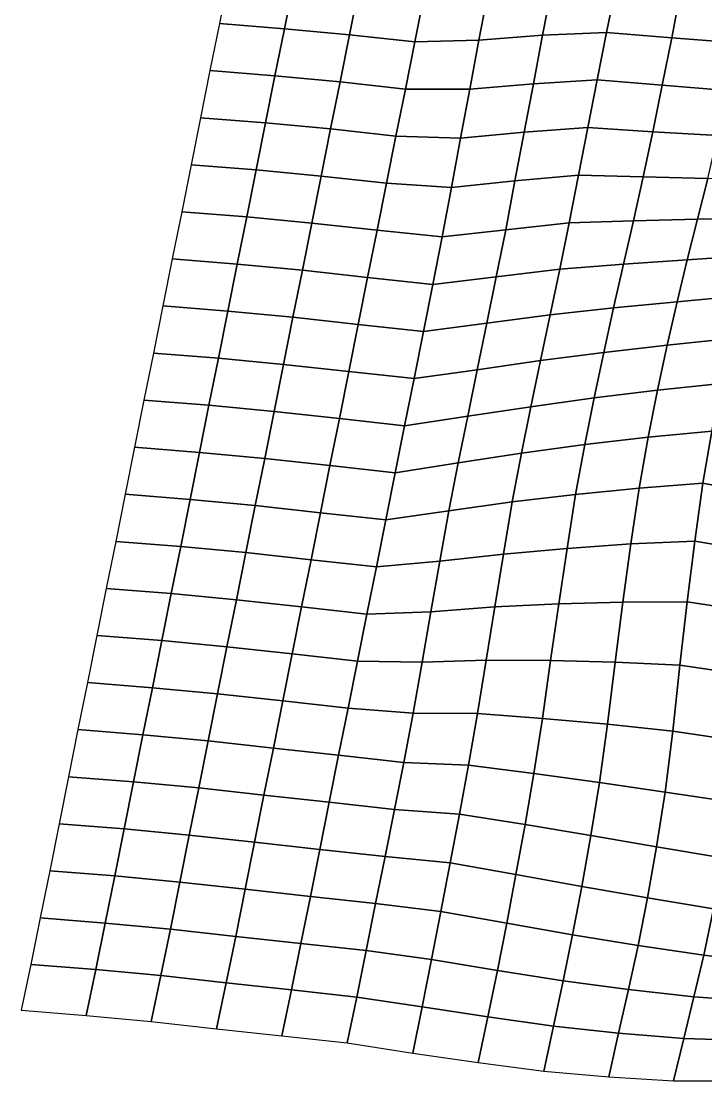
# Model space of a CAD drawing. Header units: metres. Extents: x -7.7 to 4.4, y -0.6 to 4.9.
# Drawn here: x -7.662 to -6.116, y 0.475 to 2.867 of the extents above; entities that cross this region are included whole.
import ezdxf

# ---------------------------------------------------------------- set-up
doc = ezdxf.new("R2010")
doc.units = ezdxf.units.M

msp = doc.modelspace()

# ---------------------------------------------------------------- linework, layer by layer
at = {"layer": 'C1'}
for points in [[(-7.19366, 2.96842, -8.72516), (-7.21494, 2.86206, -8.62366), (-7.06814, 2.8505, -8.60415), (-7.04684, 2.95675, -8.70575)], [(-7.04684, 2.95675, -8.70575), (-7.06814, 2.8505, -8.60415), (-6.92105, 2.83664, -8.58671), (-6.89976, 2.94289, -8.6883)], [(-6.60789, 2.93362, -8.63686), (-6.62887, 2.82484, -8.53753), (-6.48487, 2.83569, -8.4979), (-6.46376, 2.94337, -8.59821)], [(-6.46376, 2.94337, -8.59821), (-6.48487, 2.83569, -8.4979), (-6.34034, 2.84226, -8.46212), (-6.31903, 2.9484, -8.56381)], [(-6.31903, 2.9484, -8.56381), (-6.34034, 2.84226, -8.46212), (-6.19346, 2.83005, -8.4432), (-6.17251, 2.93904, -8.54233)], [(-6.89976, 2.94289, -8.6883), (-6.92105, 2.83664, -8.58671), (-6.77367, 2.82047, -8.57134), (-6.75238, 2.92672, -8.67293)], [(-6.75238, 2.92672, -8.67293), (-6.77367, 2.82047, -8.57134), (-6.62887, 2.82484, -8.53753), (-6.60789, 2.93362, -8.63686)], [(-6.17251, 2.93904, -8.54233), (-6.19346, 2.83005, -8.4432), (-6.04667, 2.8186, -8.42359), (-6.02607, 2.93034, -8.52025)], [(-7.21494, 2.86206, -8.62366), (-7.23623, 2.75581, -8.52207), (-7.08942, 2.74414, -8.50265), (-7.06814, 2.8505, -8.60415)], [(-7.06814, 2.8505, -8.60415), (-7.08942, 2.74414, -8.50265), (-6.94233, 2.73028, -8.48521), (-6.92105, 2.83664, -8.58671)], [(-6.92105, 2.83664, -8.58671), (-6.94233, 2.73028, -8.48521), (-6.79497, 2.71422, -8.46974), (-6.77367, 2.82047, -8.57134)], [(-6.77367, 2.82047, -8.57134), (-6.79497, 2.71422, -8.46974), (-6.64961, 2.71419, -8.43988), (-6.62887, 2.82484, -8.53753)], [(-6.62887, 2.82484, -8.53753), (-6.64961, 2.71419, -8.43988), (-6.50577, 2.72626, -8.39917), (-6.48487, 2.83569, -8.4979)], [(-6.48487, 2.83569, -8.4979), (-6.50577, 2.72626, -8.39917), (-6.36151, 2.73502, -8.36141), (-6.34034, 2.84226, -8.46212)], [(-6.34034, 2.84226, -8.46212), (-6.36151, 2.73502, -8.36141), (-6.21461, 2.7227, -8.34259), (-6.19346, 2.83005, -8.4432)], [(-6.19346, 2.83005, -8.4432), (-6.21461, 2.7227, -8.34259), (-6.06783, 2.71125, -8.32298), (-6.04667, 2.8186, -8.42359)], [(-7.23623, 2.75581, -8.52207), (-7.25751, 2.64945, -8.42057), (-7.11071, 2.63789, -8.40106), (-7.08942, 2.74414, -8.50265)], [(-7.08942, 2.74414, -8.50265), (-7.11071, 2.63789, -8.40106), (-6.96362, 2.62403, -8.38362), (-6.94233, 2.73028, -8.48521)], [(-6.94233, 2.73028, -8.48521), (-6.96362, 2.62403, -8.38362), (-6.81625, 2.60786, -8.36825), (-6.79497, 2.71422, -8.46974)], [(-6.50577, 2.72626, -8.39917), (-6.52663, 2.6166, -8.30063), (-6.38265, 2.62756, -8.2609), (-6.36151, 2.73502, -8.36141)], [(-6.36151, 2.73502, -8.36141), (-6.38265, 2.62756, -8.2609), (-6.23609, 2.61787, -8.23971), (-6.21461, 2.7227, -8.34259)], [(-6.79497, 2.71422, -8.46974), (-6.81625, 2.60786, -8.36825), (-6.67031, 2.60322, -8.34252), (-6.64961, 2.71419, -8.43988)], [(-6.64961, 2.71419, -8.43988), (-6.67031, 2.60322, -8.34252), (-6.52663, 2.6166, -8.30063), (-6.50577, 2.72626, -8.39917)], [(-6.21461, 2.7227, -8.34259), (-6.23609, 2.61787, -8.23971), (-6.08962, 2.60895, -8.21783), (-6.06783, 2.71125, -8.32298)], [(-7.25751, 2.64945, -8.42057), (-7.2788, 2.5432, -8.31898), (-7.132, 2.53164, -8.29946), (-7.11071, 2.63789, -8.40106)], [(-7.11071, 2.63789, -8.40106), (-7.132, 2.53164, -8.29946), (-6.98492, 2.51778, -8.28202), (-6.96362, 2.62403, -8.38362)], [(-6.96362, 2.62403, -8.38362), (-6.98492, 2.51778, -8.28202), (-6.83754, 2.5016, -8.26665), (-6.81625, 2.60786, -8.36825)], [(-6.67031, 2.60322, -8.34252), (-6.69099, 2.49202, -8.24536), (-6.54747, 2.50672, -8.20229), (-6.52663, 2.6166, -8.30063)], [(-6.52663, 2.6166, -8.30063), (-6.54747, 2.50672, -8.20229), (-6.40377, 2.51989, -8.16059), (-6.38265, 2.62756, -8.2609)], [(-6.38265, 2.62756, -8.2609), (-6.40377, 2.51989, -8.16059), (-6.2579, 2.5158, -8.13437), (-6.23609, 2.61787, -8.23971)], [(-6.23609, 2.61787, -8.23971), (-6.2579, 2.5158, -8.13437), (-6.11206, 2.51193, -8.10796), (-6.08962, 2.60895, -8.21783)], [(-6.81625, 2.60786, -8.36825), (-6.83754, 2.5016, -8.26665), (-6.69099, 2.49202, -8.24536), (-6.67031, 2.60322, -8.34252)], [(-7.2788, 2.5432, -8.31898), (-7.30008, 2.43684, -8.21748), (-7.15328, 2.42528, -8.19797), (-7.132, 2.53164, -8.29946)], [(-7.132, 2.53164, -8.29946), (-7.15328, 2.42528, -8.19797), (-7.0062, 2.41141, -8.18053), (-6.98492, 2.51778, -8.28202)], [(-6.98492, 2.51778, -8.28202), (-7.0062, 2.41141, -8.18053), (-6.85882, 2.39524, -8.16515), (-6.83754, 2.5016, -8.26665)], [(-6.54747, 2.50672, -8.20229), (-6.56829, 2.39663, -8.10414), (-6.42488, 2.41221, -8.06028), (-6.40377, 2.51989, -8.16059)], [(-6.40377, 2.51989, -8.16059), (-6.42488, 2.41221, -8.06028), (-6.28005, 2.41636, -8.02666), (-6.2579, 2.5158, -8.13437)], [(-6.2579, 2.5158, -8.13437), (-6.28005, 2.41636, -8.02666), (-6.13517, 2.42018, -7.99335), (-6.11206, 2.51193, -8.10796)], [(-6.83754, 2.5016, -8.26665), (-6.85882, 2.39524, -8.16515), (-6.71164, 2.38061, -8.1484), (-6.69099, 2.49202, -8.24536)], [(-6.69099, 2.49202, -8.24536), (-6.71164, 2.38061, -8.1484), (-6.56829, 2.39663, -8.10414), (-6.54747, 2.50672, -8.20229)], [(-6.11206, 2.51193, -8.10796), (-6.13517, 2.42018, -7.99335), (-5.99025, 2.42368, -7.96033), (-5.96573, 2.50411, -8.08509)], [(-7.30008, 2.43684, -8.21748), (-7.32137, 2.33058, -8.11588), (-7.17458, 2.31903, -8.09637), (-7.15328, 2.42528, -8.19797)], [(-7.15328, 2.42528, -8.19797), (-7.17458, 2.31903, -8.09637), (-7.02749, 2.30516, -8.07893), (-7.0062, 2.41141, -8.18053)], [(-6.28005, 2.41636, -8.02666), (-6.3024, 2.31857, -7.91748), (-6.15826, 2.32832, -7.87883), (-6.13517, 2.42018, -7.99335)], [(-6.13517, 2.42018, -7.99335), (-6.15826, 2.32832, -7.87883), (-6.01412, 2.33797, -7.84029), (-5.99025, 2.42368, -7.96033)], [(-7.0062, 2.41141, -8.18053), (-7.02749, 2.30516, -8.07893), (-6.88011, 2.28899, -8.06356), (-6.85882, 2.39524, -8.16515)], [(-6.85882, 2.39524, -8.16515), (-6.88011, 2.28899, -8.06356), (-6.73274, 2.27282, -8.04819), (-6.71164, 2.38061, -8.1484)], [(-6.71164, 2.38061, -8.1484), (-6.73274, 2.27282, -8.04819), (-6.58955, 2.29016, -8.00274), (-6.56829, 2.39663, -8.10414)], [(-6.56829, 2.39663, -8.10414), (-6.58955, 2.29016, -8.00274), (-6.44641, 2.30782, -7.957), (-6.42488, 2.41221, -8.06028)], [(-6.42488, 2.41221, -8.06028), (-6.44641, 2.30782, -7.957), (-6.3024, 2.31857, -7.91748), (-6.28005, 2.41636, -8.02666)], [(-7.32137, 2.33058, -8.11588), (-7.34267, 2.22433, -8.01429), (-7.19586, 2.21267, -7.99488), (-7.17458, 2.31903, -8.09637)], [(-6.3024, 2.31857, -7.91748), (-6.32467, 2.22012, -7.80888), (-6.18105, 2.23405, -7.76649), (-6.15826, 2.32832, -7.87883)], [(-6.15826, 2.32832, -7.87883), (-6.18105, 2.23405, -7.76649), (-6.03732, 2.24699, -7.72499), (-6.01412, 2.33797, -7.84029)], [(-7.17458, 2.31903, -8.09637), (-7.19586, 2.21267, -7.99488), (-7.04877, 2.1988, -7.97743), (-7.02749, 2.30516, -8.07893)], [(-7.02749, 2.30516, -8.07893), (-7.04877, 2.1988, -7.97743), (-6.90139, 2.18263, -7.96206), (-6.88011, 2.28899, -8.06356)], [(-6.58955, 2.29016, -8.00274), (-6.61101, 2.18522, -7.89997), (-6.46807, 2.20454, -7.85275), (-6.44641, 2.30782, -7.957)], [(-6.44641, 2.30782, -7.957), (-6.46807, 2.20454, -7.85275), (-6.32467, 2.22012, -7.80888), (-6.3024, 2.31857, -7.91748)], [(-6.88011, 2.28899, -8.06356), (-6.90139, 2.18263, -7.96206), (-6.75403, 2.16657, -7.94659), (-6.73274, 2.27282, -8.04819)], [(-6.73274, 2.27282, -8.04819), (-6.75403, 2.16657, -7.94659), (-6.61101, 2.18522, -7.89997), (-6.58955, 2.29016, -8.00274)], [(-6.32467, 2.22012, -7.80888), (-6.34666, 2.11947, -7.70226), (-6.20338, 2.13603, -7.6575), (-6.18105, 2.23405, -7.76649)], [(-6.18105, 2.23405, -7.76649), (-6.20338, 2.13603, -7.6575), (-6.05985, 2.15062, -7.61452), (-6.03732, 2.24699, -7.72499)], [(-7.34267, 2.22433, -8.01429), (-7.36395, 2.11797, -7.91279), (-7.21715, 2.10642, -7.89328), (-7.19586, 2.21267, -7.99488)], [(-7.19586, 2.21267, -7.99488), (-7.21715, 2.10642, -7.89328), (-7.07006, 2.09255, -7.87584), (-7.04877, 2.1988, -7.97743)], [(-6.61101, 2.18522, -7.89997), (-6.63248, 2.0804, -7.79709), (-6.48969, 2.10092, -7.74878), (-6.46807, 2.20454, -7.85275)], [(-6.46807, 2.20454, -7.85275), (-6.48969, 2.10092, -7.74878), (-6.34666, 2.11947, -7.70226), (-6.32467, 2.22012, -7.80888)], [(-7.04877, 2.1988, -7.97743), (-7.07006, 2.09255, -7.87584), (-6.92268, 2.07638, -7.86047), (-6.90139, 2.18263, -7.96206)], [(-6.90139, 2.18263, -7.96206), (-6.92268, 2.07638, -7.86047), (-6.77531, 2.06021, -7.8451), (-6.75403, 2.16657, -7.94659)], [(-6.75403, 2.16657, -7.94659), (-6.77531, 2.06021, -7.8451), (-6.63248, 2.0804, -7.79709), (-6.61101, 2.18522, -7.89997)], [(-6.34666, 2.11947, -7.70226), (-6.36839, 2.01673, -7.59751), (-6.22522, 2.03418, -7.55196), (-6.20338, 2.13603, -7.6575)], [(-6.20338, 2.13603, -7.6575), (-6.22522, 2.03418, -7.55196), (-6.08173, 2.0491, -7.50869), (-6.05985, 2.15062, -7.61452)], [(-7.36395, 2.11797, -7.91279), (-7.38524, 2.01172, -7.8112), (-7.23843, 2.00006, -7.79178), (-7.21715, 2.10642, -7.89328)], [(-7.21715, 2.10642, -7.89328), (-7.23843, 2.00006, -7.79178), (-7.09134, 1.98619, -7.77434), (-7.07006, 2.09255, -7.87584)], [(-6.48969, 2.10092, -7.74878), (-6.51126, 1.99687, -7.64522), (-6.36839, 2.01673, -7.59751), (-6.34666, 2.11947, -7.70226)], [(-7.07006, 2.09255, -7.87584), (-7.09134, 1.98619, -7.77434), (-6.94398, 1.97013, -7.75887), (-6.92268, 2.07638, -7.86047)], [(-6.63248, 2.0804, -7.79709), (-6.65394, 1.97547, -7.69431), (-6.51126, 1.99687, -7.64522), (-6.48969, 2.10092, -7.74878)], [(-6.92268, 2.07638, -7.86047), (-6.94398, 1.97013, -7.75887), (-6.7966, 1.95396, -7.7435), (-6.77531, 2.06021, -7.8451)], [(-6.77531, 2.06021, -7.8451), (-6.7966, 1.95396, -7.7435), (-6.65394, 1.97547, -7.69431), (-6.63248, 2.0804, -7.79709)], [(-6.36839, 2.01673, -7.59751), (-6.38982, 1.91158, -7.49492), (-6.24656, 1.92826, -7.45007), (-6.22522, 2.03418, -7.55196)], [(-6.22522, 2.03418, -7.55196), (-6.24656, 1.92826, -7.45007), (-6.10292, 1.94197, -7.40788), (-6.08173, 2.0491, -7.50869)], [(-7.38524, 2.01172, -7.8112), (-7.40652, 1.90536, -7.7097), (-7.25972, 1.8938, -7.69019), (-7.23843, 2.00006, -7.79178)], [(-6.51126, 1.99687, -7.64522), (-6.53275, 1.89216, -7.54224), (-6.38982, 1.91158, -7.49492), (-6.36839, 2.01673, -7.59751)], [(-7.23843, 2.00006, -7.79178), (-7.25972, 1.8938, -7.69019), (-7.11263, 1.87994, -7.67275), (-7.09134, 1.98619, -7.77434)], [(-7.09134, 1.98619, -7.77434), (-7.11263, 1.87994, -7.67275), (-6.96526, 1.86377, -7.65738), (-6.94398, 1.97013, -7.75887)], [(-6.65394, 1.97547, -7.69431), (-6.67538, 1.87043, -7.59163), (-6.53275, 1.89216, -7.54224), (-6.51126, 1.99687, -7.64522)], [(-6.94398, 1.97013, -7.75887), (-6.96526, 1.86377, -7.65738), (-6.81788, 1.8476, -7.642), (-6.7966, 1.95396, -7.7435)], [(-6.7966, 1.95396, -7.7435), (-6.81788, 1.8476, -7.642), (-6.67538, 1.87043, -7.59163), (-6.65394, 1.97547, -7.69431)], [(-6.24656, 1.92826, -7.45007), (-6.26674, 1.81311, -7.35646), (-6.12275, 1.82407, -7.31674), (-6.10292, 1.94197, -7.40788)], [(-6.10292, 1.94197, -7.40788), (-6.12275, 1.82407, -7.31674), (-5.97381, 1.79538, -7.31261), (-5.95406, 1.91393, -7.40316)], [(-6.38982, 1.91158, -7.49492), (-6.41031, 1.79885, -7.39915), (-6.26674, 1.81311, -7.35646), (-6.24656, 1.92826, -7.45007)], [(-7.40652, 1.90536, -7.7097), (-7.42781, 1.79911, -7.60811), (-7.28101, 1.78755, -7.58859), (-7.25972, 1.8938, -7.69019)], [(-7.25972, 1.8938, -7.69019), (-7.28101, 1.78755, -7.58859), (-7.13391, 1.77358, -7.57125), (-7.11263, 1.87994, -7.67275)], [(-6.67538, 1.87043, -7.59163), (-6.69639, 1.76187, -7.49211), (-6.55352, 1.78173, -7.44439), (-6.53275, 1.89216, -7.54224)], [(-6.53275, 1.89216, -7.54224), (-6.55352, 1.78173, -7.44439), (-6.41031, 1.79885, -7.39915), (-6.38982, 1.91158, -7.49492)], [(-7.11263, 1.87994, -7.67275), (-7.13391, 1.77358, -7.57125), (-6.98655, 1.75752, -7.55578), (-6.96526, 1.86377, -7.65738)], [(-6.81788, 1.8476, -7.642), (-6.83917, 1.74135, -7.54041), (-6.69639, 1.76187, -7.49211), (-6.67538, 1.87043, -7.59163)], [(-6.96526, 1.86377, -7.65738), (-6.98655, 1.75752, -7.55578), (-6.83917, 1.74135, -7.54041), (-6.81788, 1.8476, -7.642)], [(-6.26674, 1.81311, -7.35646), (-6.28554, 1.68697, -7.27272), (-6.14101, 1.69354, -7.23693), (-6.12275, 1.82407, -7.31674)], [(-6.12275, 1.82407, -7.31674), (-6.14101, 1.69354, -7.23693), (-5.99249, 1.66825, -7.22975), (-5.97381, 1.79538, -7.31261)], [(-7.42781, 1.79911, -7.60811), (-7.44909, 1.69275, -7.50661), (-7.30229, 1.68119, -7.4871), (-7.28101, 1.78755, -7.58859)], [(-6.55352, 1.78173, -7.44439), (-6.57338, 1.66405, -7.35305), (-6.42965, 1.677, -7.31155), (-6.41031, 1.79885, -7.39915)], [(-6.41031, 1.79885, -7.39915), (-6.42965, 1.677, -7.31155), (-6.28554, 1.68697, -7.27272), (-6.26674, 1.81311, -7.35646)], [(-7.28101, 1.78755, -7.58859), (-7.30229, 1.68119, -7.4871), (-7.15521, 1.66733, -7.46966), (-7.13391, 1.77358, -7.57125)], [(-7.13391, 1.77358, -7.57125), (-7.15521, 1.66733, -7.46966), (-7.00783, 1.65116, -7.45428), (-6.98655, 1.75752, -7.55578)], [(-6.69639, 1.76187, -7.49211), (-6.71673, 1.64804, -7.39731), (-6.57338, 1.66405, -7.35305), (-6.55352, 1.78173, -7.44439)], [(-6.98655, 1.75752, -7.55578), (-7.00783, 1.65116, -7.45428), (-6.86045, 1.63499, -7.43891), (-6.83917, 1.74135, -7.54041)], [(-6.83917, 1.74135, -7.54041), (-6.86045, 1.63499, -7.43891), (-6.71673, 1.64804, -7.39731), (-6.69639, 1.76187, -7.49211)], [(-7.44909, 1.69275, -7.50661), (-7.47039, 1.5865, -7.40501), (-7.32359, 1.57494, -7.3855), (-7.30229, 1.68119, -7.4871)], [(-7.30229, 1.68119, -7.4871), (-7.32359, 1.57494, -7.3855), (-7.1765, 1.56108, -7.36806), (-7.15521, 1.66733, -7.46966)], [(-6.57338, 1.66405, -7.35305), (-6.59307, 1.54495, -7.26299), (-6.44856, 1.55174, -7.22702), (-6.42965, 1.677, -7.31155)], [(-6.42965, 1.677, -7.31155), (-6.44856, 1.55174, -7.22702), (-6.3037, 1.55567, -7.1936), (-6.28554, 1.68697, -7.27272)], [(-6.28554, 1.68697, -7.27272), (-6.3037, 1.55567, -7.1936), (-6.15844, 1.55642, -7.16305), (-6.14101, 1.69354, -7.23693)], [(-6.14101, 1.69354, -7.23693), (-6.15844, 1.55642, -7.16305), (-6.01023, 1.53355, -7.15369), (-5.99249, 1.66825, -7.22975)], [(-7.15521, 1.66733, -7.46966), (-7.1765, 1.56108, -7.36806), (-7.02912, 1.54491, -7.35269), (-7.00783, 1.65116, -7.45428)], [(-7.00783, 1.65116, -7.45428), (-7.02912, 1.54491, -7.35269), (-6.88175, 1.52874, -7.33732), (-6.86045, 1.63499, -7.43891)], [(-6.71673, 1.64804, -7.39731), (-6.73705, 1.53399, -7.30272), (-6.59307, 1.54495, -7.26299), (-6.57338, 1.66405, -7.35305)], [(-6.86045, 1.63499, -7.43891), (-6.88175, 1.52874, -7.33732), (-6.73705, 1.53399, -7.30272), (-6.71673, 1.64804, -7.39731)], [(-7.47039, 1.5865, -7.40501), (-7.49168, 1.48025, -7.30342), (-7.34487, 1.46858, -7.28401), (-7.32359, 1.57494, -7.3855)], [(-7.32359, 1.57494, -7.3855), (-7.34487, 1.46858, -7.28401), (-7.19778, 1.45472, -7.26656), (-7.1765, 1.56108, -7.36806)], [(-7.1765, 1.56108, -7.36806), (-7.19778, 1.45472, -7.26656), (-7.0504, 1.43855, -7.25119), (-7.02912, 1.54491, -7.35269)], [(-6.44856, 1.55174, -7.22702), (-6.46712, 1.42363, -7.14504), (-6.32129, 1.41976, -7.11863), (-6.3037, 1.55567, -7.1936)], [(-6.3037, 1.55567, -7.1936), (-6.32129, 1.41976, -7.11863), (-6.17509, 1.41304, -7.09478), (-6.15844, 1.55642, -7.16305)], [(-6.15844, 1.55642, -7.16305), (-6.17509, 1.41304, -7.09478), (-6.02703, 1.39137, -7.08434), (-6.01023, 1.53355, -7.15369)], [(-7.02912, 1.54491, -7.35269), (-7.0504, 1.43855, -7.25119), (-6.90304, 1.42248, -7.23572), (-6.88175, 1.52874, -7.33732)], [(-6.88175, 1.52874, -7.33732), (-6.90304, 1.42248, -7.23572), (-6.75733, 1.41961, -7.20842), (-6.73705, 1.53399, -7.30272)], [(-6.73705, 1.53399, -7.30272), (-6.75733, 1.41961, -7.20842), (-6.61263, 1.42486, -7.17382), (-6.59307, 1.54495, -7.26299)], [(-6.59307, 1.54495, -7.26299), (-6.61263, 1.42486, -7.17382), (-6.46712, 1.42363, -7.14504), (-6.44856, 1.55174, -7.22702)], [(-7.49168, 1.48025, -7.30342), (-7.51296, 1.37389, -7.20192), (-7.36616, 1.36233, -7.18241), (-7.34487, 1.46858, -7.28401)], [(-7.34487, 1.46858, -7.28401), (-7.36616, 1.36233, -7.18241), (-7.21907, 1.34847, -7.16497), (-7.19778, 1.45472, -7.26656)], [(-7.19778, 1.45472, -7.26656), (-7.21907, 1.34847, -7.16497), (-7.0717, 1.33229, -7.1496), (-7.0504, 1.43855, -7.25119)], [(-7.0504, 1.43855, -7.25119), (-7.0717, 1.33229, -7.1496), (-6.92432, 1.31612, -7.13423), (-6.90304, 1.42248, -7.23572)], [(-6.90304, 1.42248, -7.23572), (-6.92432, 1.31612, -7.13423), (-6.77758, 1.30501, -7.11432), (-6.75733, 1.41961, -7.20842)], [(-6.75733, 1.41961, -7.20842), (-6.77758, 1.30501, -7.11432), (-6.63205, 1.30367, -7.08564), (-6.61263, 1.42486, -7.17382)], [(-6.61263, 1.42486, -7.17382), (-6.63205, 1.30367, -7.08564), (-6.48538, 1.2931, -7.06524), (-6.46712, 1.42363, -7.14504)], [(-6.46712, 1.42363, -7.14504), (-6.48538, 1.2931, -7.06524), (-6.33835, 1.27967, -7.0474), (-6.32129, 1.41976, -7.11863)], [(-6.32129, 1.41976, -7.11863), (-6.33835, 1.27967, -7.0474), (-6.19104, 1.26405, -7.03154), (-6.17509, 1.41304, -7.09478)], [(-6.17509, 1.41304, -7.09478), (-6.19104, 1.26405, -7.03154), (-6.043, 1.24261, -7.0209), (-6.02703, 1.39137, -7.08434)], [(-7.51296, 1.37389, -7.20192), (-7.53425, 1.26764, -7.10033), (-7.38744, 1.25597, -7.08091), (-7.36616, 1.36233, -7.18241)], [(-7.36616, 1.36233, -7.18241), (-7.38744, 1.25597, -7.08091), (-7.24035, 1.2421, -7.06347), (-7.21907, 1.34847, -7.16497)], [(-7.21907, 1.34847, -7.16497), (-7.24035, 1.2421, -7.06347), (-7.09298, 1.22593, -7.0481), (-7.0717, 1.33229, -7.1496)], [(-7.0717, 1.33229, -7.1496), (-7.09298, 1.22593, -7.0481), (-6.94561, 1.20987, -7.03263), (-6.92432, 1.31612, -7.13423)], [(-6.92432, 1.31612, -7.13423), (-6.94561, 1.20987, -7.03263), (-6.79824, 1.1937, -7.01726), (-6.77758, 1.30501, -7.11432)], [(-6.77758, 1.30501, -7.11432), (-6.79824, 1.1937, -7.01726), (-6.65206, 1.18709, -6.99331), (-6.63205, 1.30367, -7.08564)], [(-6.63205, 1.30367, -7.08564), (-6.65206, 1.18709, -6.99331), (-6.50442, 1.16883, -6.97981), (-6.48538, 1.2931, -7.06524)], [(-6.48538, 1.2931, -7.06524), (-6.50442, 1.16883, -6.97981), (-6.35651, 1.14837, -6.96829), (-6.33835, 1.27967, -7.0474)], [(-6.33835, 1.27967, -7.0474), (-6.35651, 1.14837, -6.96829), (-6.20843, 1.1266, -6.95794), (-6.19104, 1.26405, -7.03154)], [(-7.53425, 1.26764, -7.10033), (-7.55553, 1.16127, -6.99883), (-7.40873, 1.14972, -6.97932), (-7.38744, 1.25597, -7.08091)], [(-7.38744, 1.25597, -7.08091), (-7.40873, 1.14972, -6.97932), (-7.26164, 1.13585, -6.96188), (-7.24035, 1.2421, -7.06347)], [(-6.19104, 1.26405, -7.03154), (-6.20843, 1.1266, -6.95794), (-6.06033, 1.10461, -6.9478), (-6.043, 1.24261, -7.0209)], [(-7.24035, 1.2421, -7.06347), (-7.26164, 1.13585, -6.96188), (-7.11427, 1.11968, -6.94651), (-7.09298, 1.22593, -7.0481)], [(-7.09298, 1.22593, -7.0481), (-7.11427, 1.11968, -6.94651), (-6.96689, 1.10351, -6.93114), (-6.94561, 1.20987, -7.03263)], [(-6.94561, 1.20987, -7.03263), (-6.96689, 1.10351, -6.93114), (-6.81952, 1.08734, -6.91576), (-6.79824, 1.1937, -7.01726)], [(-6.79824, 1.1937, -7.01726), (-6.81952, 1.08734, -6.91576), (-6.67286, 1.07688, -6.89527), (-6.65206, 1.18709, -6.99331)], [(-6.65206, 1.18709, -6.99331), (-6.67286, 1.07688, -6.89527), (-6.52456, 1.05335, -6.8865), (-6.50442, 1.16883, -6.97981)], [(-7.55553, 1.16127, -6.99883), (-7.57682, 1.05502, -6.89724), (-7.43003, 1.04347, -6.87772), (-7.40873, 1.14972, -6.97932)], [(-7.40873, 1.14972, -6.97932), (-7.43003, 1.04347, -6.87772), (-7.28292, 1.02949, -6.86038), (-7.26164, 1.13585, -6.96188)], [(-6.50442, 1.16883, -6.97981), (-6.52456, 1.05335, -6.8865), (-6.37608, 1.02839, -6.87902), (-6.35651, 1.14837, -6.96829)], [(-7.26164, 1.13585, -6.96188), (-7.28292, 1.02949, -6.86038), (-7.13556, 1.01343, -6.84491), (-7.11427, 1.11968, -6.94651)], [(-6.35651, 1.14837, -6.96829), (-6.37608, 1.02839, -6.87902), (-6.22757, 1.0031, -6.87183), (-6.20843, 1.1266, -6.95794)], [(-6.20843, 1.1266, -6.95794), (-6.22757, 1.0031, -6.87183), (-6.07913, 0.97847, -6.86405), (-6.06033, 1.10461, -6.9478)], [(-7.11427, 1.11968, -6.94651), (-7.13556, 1.01343, -6.84491), (-6.98819, 0.99726, -6.82954), (-6.96689, 1.10351, -6.93114)], [(-6.96689, 1.10351, -6.93114), (-6.98819, 0.99726, -6.82954), (-6.84081, 0.98109, -6.81417), (-6.81952, 1.08734, -6.91576)], [(-6.81952, 1.08734, -6.91576), (-6.84081, 0.98109, -6.81417), (-6.69369, 0.96701, -6.79692), (-6.67286, 1.07688, -6.89527)], [(-6.67286, 1.07688, -6.89527), (-6.69369, 0.96701, -6.79692), (-6.54505, 0.94073, -6.79062), (-6.52456, 1.05335, -6.8865)], [(-7.57682, 1.05502, -6.89724), (-7.5981, 0.94866, -6.79574), (-7.4513, 0.93711, -6.77623), (-7.43003, 1.04347, -6.87772)], [(-6.52456, 1.05335, -6.8865), (-6.54505, 0.94073, -6.79062), (-6.39632, 0.91368, -6.78501), (-6.37608, 1.02839, -6.87902)], [(-7.43003, 1.04347, -6.87772), (-7.4513, 0.93711, -6.77623), (-7.30422, 0.92324, -6.75879), (-7.28292, 1.02949, -6.86038)], [(-7.28292, 1.02949, -6.86038), (-7.30422, 0.92324, -6.75879), (-7.15684, 0.90707, -6.74341), (-7.13556, 1.01343, -6.84491)], [(-7.13556, 1.01343, -6.84491), (-7.15684, 0.90707, -6.74341), (-7.00947, 0.8909, -6.72804), (-6.98819, 0.99726, -6.82954)], [(-6.37608, 1.02839, -6.87902), (-6.39632, 0.91368, -6.78501), (-6.24772, 0.88773, -6.77842), (-6.22757, 1.0031, -6.87183)], [(-6.98819, 0.99726, -6.82954), (-7.00947, 0.8909, -6.72804), (-6.8621, 0.87484, -6.71257), (-6.84081, 0.98109, -6.81417)], [(-6.84081, 0.98109, -6.81417), (-6.8621, 0.87484, -6.71257), (-6.71453, 0.85713, -6.69858), (-6.69369, 0.96701, -6.79692)], [(-6.22757, 1.0031, -6.87183), (-6.24772, 0.88773, -6.77842), (-6.09929, 0.8631, -6.77064), (-6.07913, 0.97847, -6.86405)], [(-6.69369, 0.96701, -6.79692), (-6.71453, 0.85713, -6.69858), (-6.56587, 0.83063, -6.69248), (-6.54505, 0.94073, -6.79062)], [(-7.5981, 0.94866, -6.79574), (-7.6194, 0.84241, -6.69414), (-7.4726, 0.83086, -6.67463), (-7.4513, 0.93711, -6.77623)], [(-7.4513, 0.93711, -6.77623), (-7.4726, 0.83086, -6.67463), (-7.32551, 0.81699, -6.65719), (-7.30422, 0.92324, -6.75879)], [(-6.54505, 0.94073, -6.79062), (-6.56587, 0.83063, -6.69248), (-6.4172, 0.80413, -6.68638), (-6.39632, 0.91368, -6.78501)], [(-7.30422, 0.92324, -6.75879), (-7.32551, 0.81699, -6.65719), (-7.17813, 0.80082, -6.64182), (-7.15684, 0.90707, -6.74341)], [(-6.39632, 0.91368, -6.78501), (-6.4172, 0.80413, -6.68638), (-6.26883, 0.78005, -6.67811), (-6.24772, 0.88773, -6.77842)], [(-7.15684, 0.90707, -6.74341), (-7.17813, 0.80082, -6.64182), (-7.03076, 0.78465, -6.62645), (-7.00947, 0.8909, -6.72804)], [(-7.00947, 0.8909, -6.72804), (-7.03076, 0.78465, -6.62645), (-6.88338, 0.76848, -6.61108), (-6.8621, 0.87484, -6.71257)], [(-6.24772, 0.88773, -6.77842), (-6.26883, 0.78005, -6.67811), (-6.12074, 0.75817, -6.66786), (-6.09929, 0.8631, -6.77064)], [(-6.8621, 0.87484, -6.71257), (-6.88338, 0.76848, -6.61108), (-6.73551, 0.74835, -6.59926), (-6.71453, 0.85713, -6.69858)], [(-6.09929, 0.8631, -6.77064), (-6.12074, 0.75817, -6.66786), (-5.97312, 0.74002, -6.65426), (-5.95085, 0.83847, -6.76286)], [(-7.6194, 0.84241, -6.69414), (-7.64086, 0.73748, -6.59137), (-7.49406, 0.72592, -6.57185), (-7.4726, 0.83086, -6.67463)], [(-6.71453, 0.85713, -6.69858), (-6.73551, 0.74835, -6.59926), (-6.58705, 0.7235, -6.59167), (-6.56587, 0.83063, -6.69248)], [(-7.4726, 0.83086, -6.67463), (-7.49406, 0.72592, -6.57185), (-7.34697, 0.71206, -6.55441), (-7.32551, 0.81699, -6.65719)], [(-7.32551, 0.81699, -6.65719), (-7.34697, 0.71206, -6.55441), (-7.19959, 0.69589, -6.53904), (-7.17813, 0.80082, -6.64182)], [(-6.56587, 0.83063, -6.69248), (-6.58705, 0.7235, -6.59167), (-6.43875, 0.69997, -6.58291), (-6.4172, 0.80413, -6.68638)], [(-7.17813, 0.80082, -6.64182), (-7.19959, 0.69589, -6.53904), (-7.05222, 0.67972, -6.52367), (-7.03076, 0.78465, -6.62645)], [(-6.4172, 0.80413, -6.68638), (-6.43875, 0.69997, -6.58291), (-6.29097, 0.6805, -6.5705), (-6.26883, 0.78005, -6.67811)], [(-7.03076, 0.78465, -6.62645), (-7.05222, 0.67972, -6.52367), (-6.90484, 0.66354, -6.5083), (-6.88338, 0.76848, -6.61108)], [(-6.88338, 0.76848, -6.61108), (-6.90484, 0.66354, -6.5083), (-6.75675, 0.64166, -6.49805), (-6.73551, 0.74835, -6.59926)], [(-6.26883, 0.78005, -6.67811), (-6.29097, 0.6805, -6.5705), (-6.14356, 0.66411, -6.55532), (-6.12074, 0.75817, -6.66786)], [(-6.73551, 0.74835, -6.59926), (-6.75675, 0.64166, -6.49805), (-6.60855, 0.6189, -6.4886), (-6.58705, 0.7235, -6.59167)], [(-6.12074, 0.75817, -6.66786), (-6.14356, 0.66411, -6.55532), (-5.99693, 0.65387, -6.53463), (-5.97312, 0.74002, -6.65426)], [(-7.64086, 0.73748, -6.59137), (-7.66249, 0.63397, -6.48731), (-7.51568, 0.62231, -6.46789), (-7.49406, 0.72592, -6.57185)], [(-7.49406, 0.72592, -6.57185), (-7.51568, 0.62231, -6.46789), (-7.36859, 0.60844, -6.45045), (-7.34697, 0.71206, -6.55441)], [(-6.58705, 0.7235, -6.59167), (-6.60855, 0.6189, -6.4886), (-6.46056, 0.59778, -6.47767), (-6.43875, 0.69997, -6.58291)], [(-7.34697, 0.71206, -6.55441), (-7.36859, 0.60844, -6.45045), (-7.22122, 0.59227, -6.43508), (-7.19959, 0.69589, -6.53904)], [(-7.19959, 0.69589, -6.53904), (-7.22122, 0.59227, -6.43508), (-7.07385, 0.57621, -6.41961), (-7.05222, 0.67972, -6.52367)], [(-6.43875, 0.69997, -6.58291), (-6.46056, 0.59778, -6.47767), (-6.31322, 0.58194, -6.462), (-6.29097, 0.6805, -6.5705)], [(-7.05222, 0.67972, -6.52367), (-7.07385, 0.57621, -6.41961), (-6.92648, 0.56004, -6.40424), (-6.90484, 0.66354, -6.5083)], [(-6.29097, 0.6805, -6.5705), (-6.31322, 0.58194, -6.462), (-6.16635, 0.56984, -6.44298), (-6.14356, 0.66411, -6.55532)], [(-6.90484, 0.66354, -6.5083), (-6.92648, 0.56004, -6.40424), (-6.77825, 0.53706, -6.39498), (-6.75675, 0.64166, -6.49805)], [(-6.14356, 0.66411, -6.55532), (-6.16635, 0.56984, -6.44298), (-6.02049, 0.56575, -6.41676), (-5.99693, 0.65387, -6.53463)], [(-6.75675, 0.64166, -6.49805), (-6.77825, 0.53706, -6.39498), (-6.63024, 0.51583, -6.38415), (-6.60855, 0.6189, -6.4886)], [(-6.60855, 0.6189, -6.4886), (-6.63024, 0.51583, -6.38415), (-6.48247, 0.49648, -6.37163), (-6.46056, 0.59778, -6.47767)], [(-6.46056, 0.59778, -6.47767), (-6.48247, 0.49648, -6.37163), (-6.33549, 0.48349, -6.3534), (-6.31322, 0.58194, -6.462)], [(-6.31322, 0.58194, -6.462), (-6.33549, 0.48349, -6.3534), (-6.18902, 0.47457, -6.33152), (-6.16635, 0.56984, -6.44298)], [(-6.16635, 0.56984, -6.44298), (-6.18902, 0.47457, -6.33152), (-6.04369, 0.47477, -6.30146), (-6.02049, 0.56575, -6.41676)]]:
    msp.add_3dface(points, dxfattribs=at)

doc.saveas('drawing.dxf')
